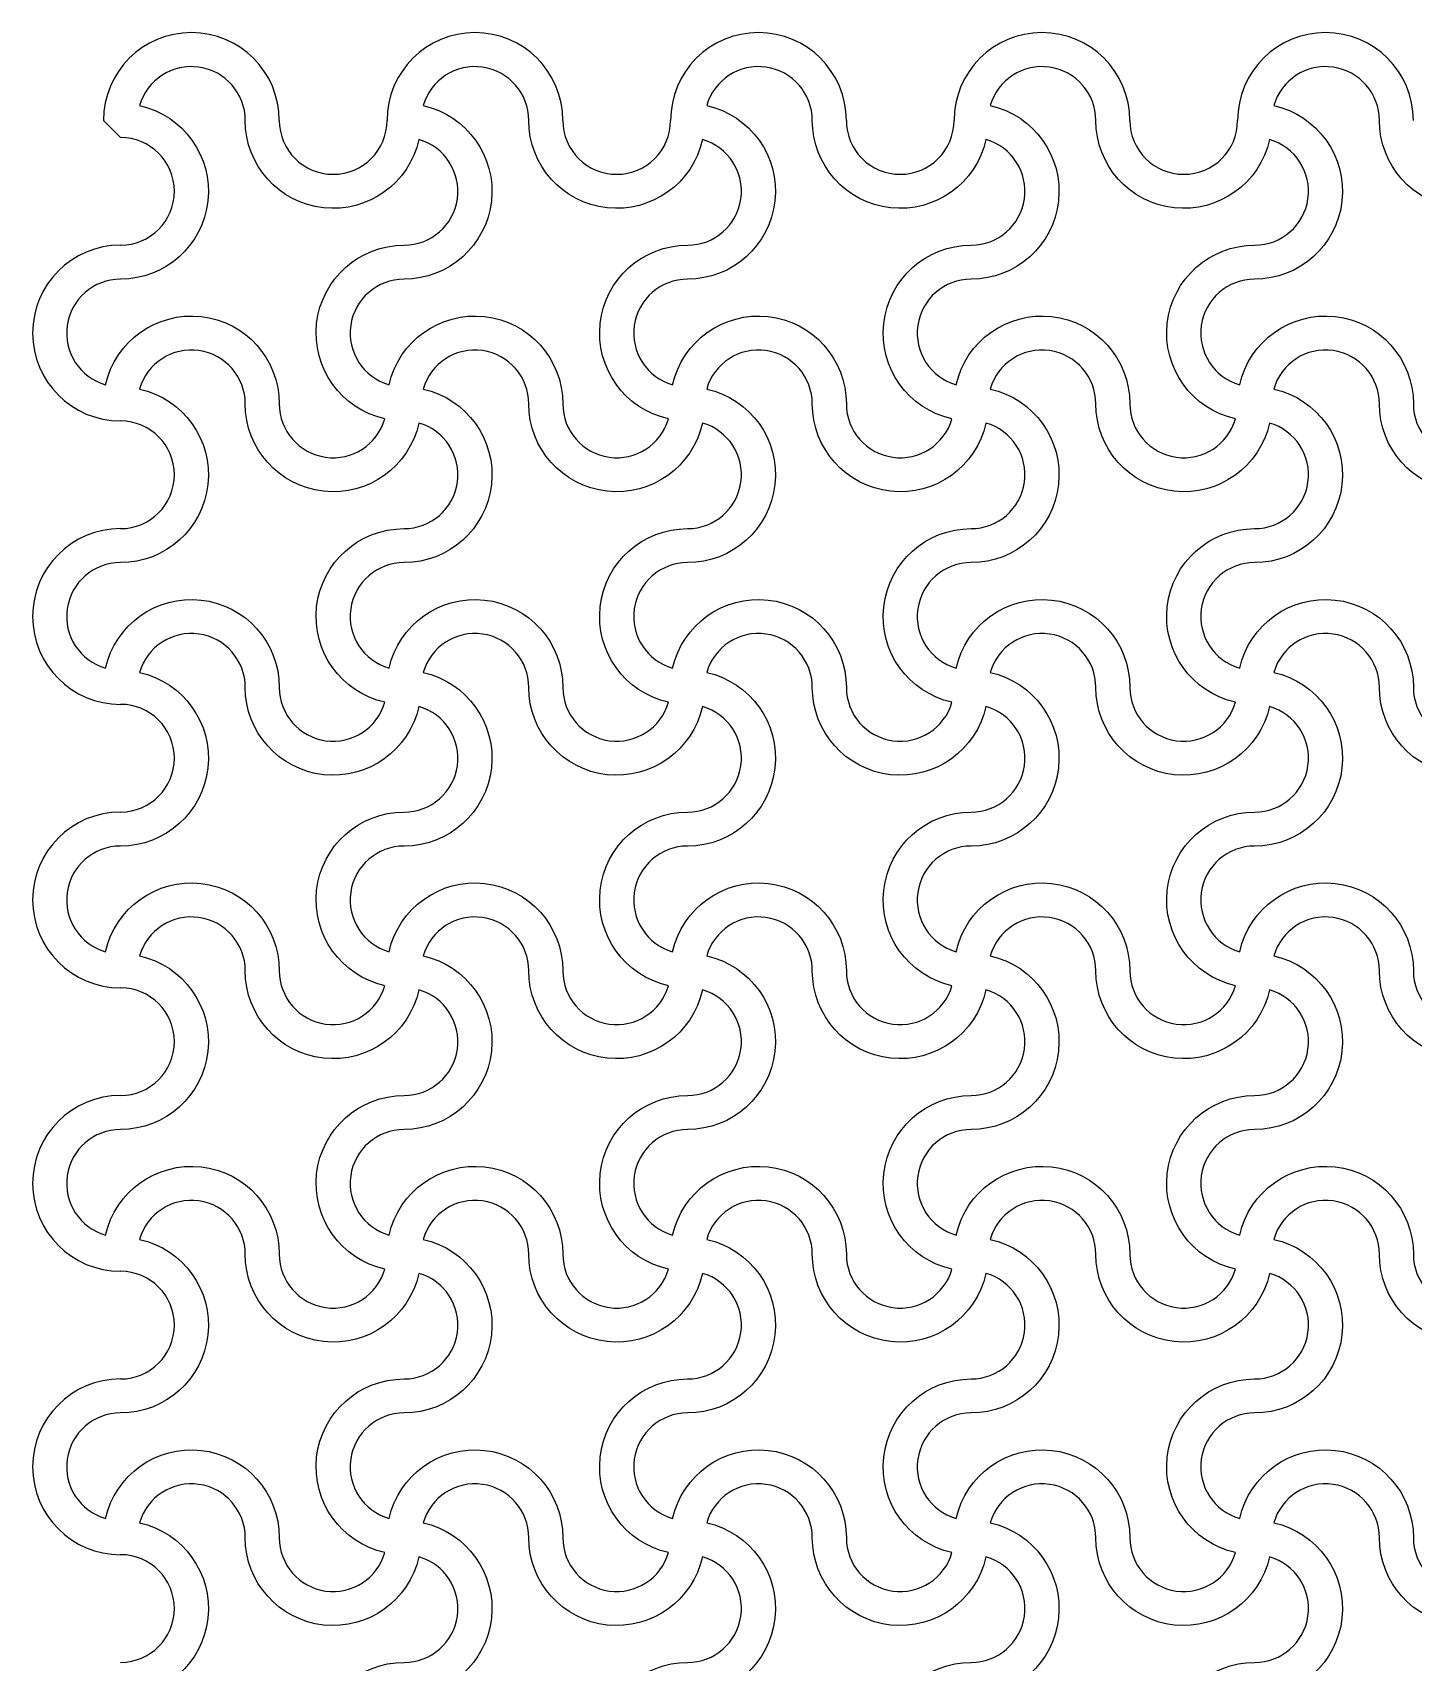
# Model space of a CAD drawing. Header units: millimetres. Extents: x 24 to 345, y 12 to 201.
# Drawn here: x 43.071 to 45.019, y 40.518 to 42.818 of the extents above; entities that cross this region are included whole.
import ezdxf

# ---------------------------------------------------------------- set-up
doc = ezdxf.new("R2010")
doc.units = ezdxf.units.MM
doc.header["$MEASUREMENT"] = 0
doc.layers.add('5th metal (rf+ground)', color=240, linetype='Continuous')

msp = doc.modelspace()

# ---------------------------------------------------------------- linework, layer by layer
at = {"layer": '5th metal (rf+ground)'}
msp.add_line((43.1713, 42.69421), (43.1953, 42.67021), dxfattribs=at)
msp.add_line((43.1713, 42.69421), (43.1953, 42.67021), dxfattribs=at)
msp.add_line((43.1713, 42.69421), (43.1953, 42.67021), dxfattribs=at)
msp.add_line((43.1713, 42.69421), (43.1953, 42.67021), dxfattribs=at)
for points in [[(43.61633, 42.66724, -0.8959788), (43.3713, 42.69421, 0.8687853), (43.22227, 42.71524, -0.8959788), (43.1953, 42.47021, 0.8687853), (43.17427, 42.32118, -0.8959788), (43.4193, 42.29421, 0.8687853), (43.56833, 42.27318, -0.8959788), (43.5953, 42.51821, 0.8687853)], [(43.61633, 42.66724, -0.8959788), (43.3713, 42.69421, 0.8687853), (43.22227, 42.71524, -0.8959788), (43.1953, 42.47021, 0.8687853), (43.17427, 42.32118, -0.8959788), (43.4193, 42.29421, 0.8687853), (43.56833, 42.27318, -0.8959788), (43.5953, 42.51821, 0.8687853)], [(43.61633, 42.66724, -0.8959788), (43.3713, 42.69421, 0.8687853), (43.22227, 42.71524, -0.8959788), (43.1953, 42.47021, 0.8687853), (43.17427, 42.32118, -0.8959788), (43.4193, 42.29421, 0.8687853), (43.56833, 42.27318, -0.8959788), (43.5953, 42.51821, 0.8687853)], [(43.61633, 42.66724, -0.8959788), (43.3713, 42.69421, 0.8687853), (43.22227, 42.71524, -0.8959788), (43.1953, 42.47021, 0.8687853), (43.17427, 42.32118, -0.8959788), (43.4193, 42.29421, 0.8687853), (43.56833, 42.27318, -0.8959788), (43.5953, 42.51821, 0.8687853)], [(44.01633, 42.66724, -0.8959788), (43.7713, 42.69421, 0.8687853), (43.62227, 42.71524, -0.8959788), (43.5953, 42.47021, 0.8687853), (43.57427, 42.32118, -0.8959788), (43.8193, 42.29421, 0.8687853), (43.96833, 42.27318, -0.8959788), (43.9953, 42.51821, 0.8687853)], [(44.01633, 42.66724, -0.8959788), (43.7713, 42.69421, 0.8687853), (43.62227, 42.71524, -0.8959788), (43.5953, 42.47021, 0.8687853), (43.57427, 42.32118, -0.8959788), (43.8193, 42.29421, 0.8687853), (43.96833, 42.27318, -0.8959788), (43.9953, 42.51821, 0.8687853)], [(44.01633, 42.66724, -0.8959788), (43.7713, 42.69421, 0.8687853), (43.62227, 42.71524, -0.8959788), (43.5953, 42.47021, 0.8687853), (43.57427, 42.32118, -0.8959788), (43.8193, 42.29421, 0.8687853), (43.96833, 42.27318, -0.8959788), (43.9953, 42.51821, 0.8687853)], [(44.01633, 42.66724, -0.8959788), (43.7713, 42.69421, 0.8687853), (43.62227, 42.71524, -0.8959788), (43.5953, 42.47021, 0.8687853), (43.57427, 42.32118, -0.8959788), (43.8193, 42.29421, 0.8687853), (43.96833, 42.27318, -0.8959788), (43.9953, 42.51821, 0.8687853)], [(44.41633, 42.66724, -0.8959788), (44.1713, 42.69421, 0.8687853), (44.02227, 42.71524, -0.8959788), (43.9953, 42.47021, 0.8687853), (43.97427, 42.32118, -0.8959788), (44.2193, 42.29421, 0.8687853), (44.36833, 42.27318, -0.8959788), (44.3953, 42.51821, 0.8687853)], [(44.41633, 42.66724, -0.8959788), (44.1713, 42.69421, 0.8687853), (44.02227, 42.71524, -0.8959788), (43.9953, 42.47021, 0.8687853), (43.97427, 42.32118, -0.8959788), (44.2193, 42.29421, 0.8687853), (44.36833, 42.27318, -0.8959788), (44.3953, 42.51821, 0.8687853)], [(44.41633, 42.66724, -0.8959788), (44.1713, 42.69421, 0.8687853), (44.02227, 42.71524, -0.8959788), (43.9953, 42.47021, 0.8687853), (43.97427, 42.32118, -0.8959788), (44.2193, 42.29421, 0.8687853), (44.36833, 42.27318, -0.8959788), (44.3953, 42.51821, 0.8687853)], [(44.41633, 42.66724, -0.8959788), (44.1713, 42.69421, 0.8687853), (44.02227, 42.71524, -0.8959788), (43.9953, 42.47021, 0.8687853), (43.97427, 42.32118, -0.8959788), (44.2193, 42.29421, 0.8687853), (44.36833, 42.27318, -0.8959788), (44.3953, 42.51821, 0.8687853)], [(44.81633, 42.66724, -0.8959788), (44.5713, 42.69421, 0.8687853), (44.42227, 42.71524, -0.8959788), (44.3953, 42.47021, 0.8687853), (44.37427, 42.32118, -0.8959788), (44.6193, 42.29421, 0.8687853), (44.76833, 42.27318, -0.8959788), (44.7953, 42.51821, 0.8687853)], [(44.81633, 42.66724, -0.8959788), (44.5713, 42.69421, 0.8687853), (44.42227, 42.71524, -0.8959788), (44.3953, 42.47021, 0.8687853), (44.37427, 42.32118, -0.8959788), (44.6193, 42.29421, 0.8687853), (44.76833, 42.27318, -0.8959788), (44.7953, 42.51821, 0.8687853)], [(44.81633, 42.66724, -0.8959788), (44.5713, 42.69421, 0.8687853), (44.42227, 42.71524, -0.8959788), (44.3953, 42.47021, 0.8687853), (44.37427, 42.32118, -0.8959788), (44.6193, 42.29421, 0.8687853), (44.76833, 42.27318, -0.8959788), (44.7953, 42.51821, 0.8687853)], [(44.81633, 42.66724, -0.8959788), (44.5713, 42.69421, 0.8687853), (44.42227, 42.71524, -0.8959788), (44.3953, 42.47021, 0.8687853), (44.37427, 42.32118, -0.8959788), (44.6193, 42.29421, 0.8687853), (44.76833, 42.27318, -0.8959788), (44.7953, 42.51821, 0.8687853)], [(45.21633, 42.66724, -0.8959788), (44.9713, 42.69421, 0.8687853), (44.82227, 42.71524, -0.8959788), (44.7953, 42.47021, 0.8687853), (44.77427, 42.32118, -0.8959788), (45.0193, 42.29421, 0.8687853), (45.16833, 42.27318, -0.8959788), (45.1953, 42.51821, 0.8687853)], [(45.21633, 42.66724, -0.8959788), (44.9713, 42.69421, 0.8687853), (44.82227, 42.71524, -0.8959788), (44.7953, 42.47021, 0.8687853), (44.77427, 42.32118, -0.8959788), (45.0193, 42.29421, 0.8687853), (45.16833, 42.27318, -0.8959788), (45.1953, 42.51821, 0.8687853)], [(45.21633, 42.66724, -0.8959788), (44.9713, 42.69421, 0.8687853), (44.82227, 42.71524, -0.8959788), (44.7953, 42.47021, 0.8687853), (44.77427, 42.32118, -0.8959788), (45.0193, 42.29421, 0.8687853), (45.16833, 42.27318, -0.8959788), (45.1953, 42.51821, 0.8687853)], [(45.21633, 42.66724, -0.8959788), (44.9713, 42.69421, 0.8687853), (44.82227, 42.71524, -0.8959788), (44.7953, 42.47021, 0.8687853), (44.77427, 42.32118, -0.8959788), (45.0193, 42.29421, 0.8687853), (45.16833, 42.27318, -0.8959788), (45.1953, 42.51821, 0.8687853)], [(43.61633, 42.26724, -0.8959788), (43.3713, 42.29421, 0.8687853), (43.22227, 42.31524, -0.8959788), (43.1953, 42.07021, 0.8687853), (43.17427, 41.92118, -0.8959788), (43.4193, 41.89421, 0.8687853), (43.56833, 41.87318, -0.8959788), (43.5953, 42.11821, 0.8687853)], [(43.61633, 42.26724, -0.8959788), (43.3713, 42.29421, 0.8687853), (43.22227, 42.31524, -0.8959788), (43.1953, 42.07021, 0.8687853), (43.17427, 41.92118, -0.8959788), (43.4193, 41.89421, 0.8687853), (43.56833, 41.87318, -0.8959788), (43.5953, 42.11821, 0.8687853)], [(43.61633, 42.26724, -0.8959788), (43.3713, 42.29421, 0.8687853), (43.22227, 42.31524, -0.8959788), (43.1953, 42.07021, 0.8687853), (43.17427, 41.92118, -0.8959788), (43.4193, 41.89421, 0.8687853), (43.56833, 41.87318, -0.8959788), (43.5953, 42.11821, 0.8687853)], [(43.61633, 42.26724, -0.8959788), (43.3713, 42.29421, 0.8687853), (43.22227, 42.31524, -0.8959788), (43.1953, 42.07021, 0.8687853), (43.17427, 41.92118, -0.8959788), (43.4193, 41.89421, 0.8687853), (43.56833, 41.87318, -0.8959788), (43.5953, 42.11821, 0.8687853)], [(44.01633, 42.26724, -0.8959788), (43.7713, 42.29421, 0.8687853), (43.62227, 42.31524, -0.8959788), (43.5953, 42.07021, 0.8687853), (43.57427, 41.92118, -0.8959788), (43.8193, 41.89421, 0.8687853), (43.96833, 41.87318, -0.8959788), (43.9953, 42.11821, 0.8687853)], [(44.01633, 42.26724, -0.8959788), (43.7713, 42.29421, 0.8687853), (43.62227, 42.31524, -0.8959788), (43.5953, 42.07021, 0.8687853), (43.57427, 41.92118, -0.8959788), (43.8193, 41.89421, 0.8687853), (43.96833, 41.87318, -0.8959788), (43.9953, 42.11821, 0.8687853)], [(44.01633, 42.26724, -0.8959788), (43.7713, 42.29421, 0.8687853), (43.62227, 42.31524, -0.8959788), (43.5953, 42.07021, 0.8687853), (43.57427, 41.92118, -0.8959788), (43.8193, 41.89421, 0.8687853), (43.96833, 41.87318, -0.8959788), (43.9953, 42.11821, 0.8687853)], [(44.01633, 42.26724, -0.8959788), (43.7713, 42.29421, 0.8687853), (43.62227, 42.31524, -0.8959788), (43.5953, 42.07021, 0.8687853), (43.57427, 41.92118, -0.8959788), (43.8193, 41.89421, 0.8687853), (43.96833, 41.87318, -0.8959788), (43.9953, 42.11821, 0.8687853)], [(44.41633, 42.26724, -0.8959788), (44.1713, 42.29421, 0.8687853), (44.02227, 42.31524, -0.8959788), (43.9953, 42.07021, 0.8687853), (43.97427, 41.92118, -0.8959788), (44.2193, 41.89421, 0.8687853), (44.36833, 41.87318, -0.8959788), (44.3953, 42.11821, 0.8687853)], [(44.41633, 42.26724, -0.8959788), (44.1713, 42.29421, 0.8687853), (44.02227, 42.31524, -0.8959788), (43.9953, 42.07021, 0.8687853), (43.97427, 41.92118, -0.8959788), (44.2193, 41.89421, 0.8687853), (44.36833, 41.87318, -0.8959788), (44.3953, 42.11821, 0.8687853)], [(44.41633, 42.26724, -0.8959788), (44.1713, 42.29421, 0.8687853), (44.02227, 42.31524, -0.8959788), (43.9953, 42.07021, 0.8687853), (43.97427, 41.92118, -0.8959788), (44.2193, 41.89421, 0.8687853), (44.36833, 41.87318, -0.8959788), (44.3953, 42.11821, 0.8687853)], [(44.41633, 42.26724, -0.8959788), (44.1713, 42.29421, 0.8687853), (44.02227, 42.31524, -0.8959788), (43.9953, 42.07021, 0.8687853), (43.97427, 41.92118, -0.8959788), (44.2193, 41.89421, 0.8687853), (44.36833, 41.87318, -0.8959788), (44.3953, 42.11821, 0.8687853)], [(44.81633, 42.26724, -0.8959788), (44.5713, 42.29421, 0.8687853), (44.42227, 42.31524, -0.8959788), (44.3953, 42.07021, 0.8687853), (44.37427, 41.92118, -0.8959788), (44.6193, 41.89421, 0.8687853), (44.76833, 41.87318, -0.8959788), (44.7953, 42.11821, 0.8687853)], [(44.81633, 42.26724, -0.8959788), (44.5713, 42.29421, 0.8687853), (44.42227, 42.31524, -0.8959788), (44.3953, 42.07021, 0.8687853), (44.37427, 41.92118, -0.8959788), (44.6193, 41.89421, 0.8687853), (44.76833, 41.87318, -0.8959788), (44.7953, 42.11821, 0.8687853)], [(44.81633, 42.26724, -0.8959788), (44.5713, 42.29421, 0.8687853), (44.42227, 42.31524, -0.8959788), (44.3953, 42.07021, 0.8687853), (44.37427, 41.92118, -0.8959788), (44.6193, 41.89421, 0.8687853), (44.76833, 41.87318, -0.8959788), (44.7953, 42.11821, 0.8687853)], [(44.81633, 42.26724, -0.8959788), (44.5713, 42.29421, 0.8687853), (44.42227, 42.31524, -0.8959788), (44.3953, 42.07021, 0.8687853), (44.37427, 41.92118, -0.8959788), (44.6193, 41.89421, 0.8687853), (44.76833, 41.87318, -0.8959788), (44.7953, 42.11821, 0.8687853)], [(45.21633, 42.26724, -0.8959788), (44.9713, 42.29421, 0.8687853), (44.82227, 42.31524, -0.8959788), (44.7953, 42.07021, 0.8687853), (44.77427, 41.92118, -0.8959788), (45.0193, 41.89421, 0.8687853), (45.16833, 41.87318, -0.8959788), (45.1953, 42.11821, 0.8687853)], [(45.21633, 42.26724, -0.8959788), (44.9713, 42.29421, 0.8687853), (44.82227, 42.31524, -0.8959788), (44.7953, 42.07021, 0.8687853), (44.77427, 41.92118, -0.8959788), (45.0193, 41.89421, 0.8687853), (45.16833, 41.87318, -0.8959788), (45.1953, 42.11821, 0.8687853)], [(45.21633, 42.26724, -0.8959788), (44.9713, 42.29421, 0.8687853), (44.82227, 42.31524, -0.8959788), (44.7953, 42.07021, 0.8687853), (44.77427, 41.92118, -0.8959788), (45.0193, 41.89421, 0.8687853), (45.16833, 41.87318, -0.8959788), (45.1953, 42.11821, 0.8687853)], [(45.21633, 42.26724, -0.8959788), (44.9713, 42.29421, 0.8687853), (44.82227, 42.31524, -0.8959788), (44.7953, 42.07021, 0.8687853), (44.77427, 41.92118, -0.8959788), (45.0193, 41.89421, 0.8687853), (45.16833, 41.87318, -0.8959788), (45.1953, 42.11821, 0.8687853)], [(43.61633, 41.86724, -0.8959788), (43.3713, 41.89421, 0.8687853), (43.22227, 41.91524, -0.8959788), (43.1953, 41.67021, 0.8687853), (43.17427, 41.52118, -0.8959788), (43.4193, 41.49421, 0.8687853), (43.56833, 41.47318, -0.8959788), (43.5953, 41.71821, 0.8687853)], [(43.61633, 41.86724, -0.8959788), (43.3713, 41.89421, 0.8687853), (43.22227, 41.91524, -0.8959788), (43.1953, 41.67021, 0.8687853), (43.17427, 41.52118, -0.8959788), (43.4193, 41.49421, 0.8687853), (43.56833, 41.47318, -0.8959788), (43.5953, 41.71821, 0.8687853)], [(43.61633, 41.86724, -0.8959788), (43.3713, 41.89421, 0.8687853), (43.22227, 41.91524, -0.8959788), (43.1953, 41.67021, 0.8687853), (43.17427, 41.52118, -0.8959788), (43.4193, 41.49421, 0.8687853), (43.56833, 41.47318, -0.8959788), (43.5953, 41.71821, 0.8687853)], [(43.61633, 41.86724, -0.8959788), (43.3713, 41.89421, 0.8687853), (43.22227, 41.91524, -0.8959788), (43.1953, 41.67021, 0.8687853), (43.17427, 41.52118, -0.8959788), (43.4193, 41.49421, 0.8687853), (43.56833, 41.47318, -0.8959788), (43.5953, 41.71821, 0.8687853)], [(44.01633, 41.86724, -0.8959788), (43.7713, 41.89421, 0.8687853), (43.62227, 41.91524, -0.8959788), (43.5953, 41.67021, 0.8687853), (43.57427, 41.52118, -0.8959788), (43.8193, 41.49421, 0.8687853), (43.96833, 41.47318, -0.8959788), (43.9953, 41.71821, 0.8687853)], [(44.01633, 41.86724, -0.8959788), (43.7713, 41.89421, 0.8687853), (43.62227, 41.91524, -0.8959788), (43.5953, 41.67021, 0.8687853), (43.57427, 41.52118, -0.8959788), (43.8193, 41.49421, 0.8687853), (43.96833, 41.47318, -0.8959788), (43.9953, 41.71821, 0.8687853)], [(44.01633, 41.86724, -0.8959788), (43.7713, 41.89421, 0.8687853), (43.62227, 41.91524, -0.8959788), (43.5953, 41.67021, 0.8687853), (43.57427, 41.52118, -0.8959788), (43.8193, 41.49421, 0.8687853), (43.96833, 41.47318, -0.8959788), (43.9953, 41.71821, 0.8687853)], [(44.01633, 41.86724, -0.8959788), (43.7713, 41.89421, 0.8687853), (43.62227, 41.91524, -0.8959788), (43.5953, 41.67021, 0.8687853), (43.57427, 41.52118, -0.8959788), (43.8193, 41.49421, 0.8687853), (43.96833, 41.47318, -0.8959788), (43.9953, 41.71821, 0.8687853)], [(44.41633, 41.86724, -0.8959788), (44.1713, 41.89421, 0.8687853), (44.02227, 41.91524, -0.8959788), (43.9953, 41.67021, 0.8687853), (43.97427, 41.52118, -0.8959788), (44.2193, 41.49421, 0.8687853), (44.36833, 41.47318, -0.8959788), (44.3953, 41.71821, 0.8687853)], [(44.41633, 41.86724, -0.8959788), (44.1713, 41.89421, 0.8687853), (44.02227, 41.91524, -0.8959788), (43.9953, 41.67021, 0.8687853), (43.97427, 41.52118, -0.8959788), (44.2193, 41.49421, 0.8687853), (44.36833, 41.47318, -0.8959788), (44.3953, 41.71821, 0.8687853)], [(44.41633, 41.86724, -0.8959788), (44.1713, 41.89421, 0.8687853), (44.02227, 41.91524, -0.8959788), (43.9953, 41.67021, 0.8687853), (43.97427, 41.52118, -0.8959788), (44.2193, 41.49421, 0.8687853), (44.36833, 41.47318, -0.8959788), (44.3953, 41.71821, 0.8687853)], [(44.41633, 41.86724, -0.8959788), (44.1713, 41.89421, 0.8687853), (44.02227, 41.91524, -0.8959788), (43.9953, 41.67021, 0.8687853), (43.97427, 41.52118, -0.8959788), (44.2193, 41.49421, 0.8687853), (44.36833, 41.47318, -0.8959788), (44.3953, 41.71821, 0.8687853)], [(44.81633, 41.86724, -0.8959788), (44.5713, 41.89421, 0.8687853), (44.42227, 41.91524, -0.8959788), (44.3953, 41.67021, 0.8687853), (44.37427, 41.52118, -0.8959788), (44.6193, 41.49421, 0.8687853), (44.76833, 41.47318, -0.8959788), (44.7953, 41.71821, 0.8687853)], [(44.81633, 41.86724, -0.8959788), (44.5713, 41.89421, 0.8687853), (44.42227, 41.91524, -0.8959788), (44.3953, 41.67021, 0.8687853), (44.37427, 41.52118, -0.8959788), (44.6193, 41.49421, 0.8687853), (44.76833, 41.47318, -0.8959788), (44.7953, 41.71821, 0.8687853)], [(44.81633, 41.86724, -0.8959788), (44.5713, 41.89421, 0.8687853), (44.42227, 41.91524, -0.8959788), (44.3953, 41.67021, 0.8687853), (44.37427, 41.52118, -0.8959788), (44.6193, 41.49421, 0.8687853), (44.76833, 41.47318, -0.8959788), (44.7953, 41.71821, 0.8687853)], [(44.81633, 41.86724, -0.8959788), (44.5713, 41.89421, 0.8687853), (44.42227, 41.91524, -0.8959788), (44.3953, 41.67021, 0.8687853), (44.37427, 41.52118, -0.8959788), (44.6193, 41.49421, 0.8687853), (44.76833, 41.47318, -0.8959788), (44.7953, 41.71821, 0.8687853)], [(45.21633, 41.86724, -0.8959788), (44.9713, 41.89421, 0.8687853), (44.82227, 41.91524, -0.8959788), (44.7953, 41.67021, 0.8687853), (44.77427, 41.52118, -0.8959788), (45.0193, 41.49421, 0.8687853), (45.16833, 41.47318, -0.8959788), (45.1953, 41.71821, 0.8687853)], [(45.21633, 41.86724, -0.8959788), (44.9713, 41.89421, 0.8687853), (44.82227, 41.91524, -0.8959788), (44.7953, 41.67021, 0.8687853), (44.77427, 41.52118, -0.8959788), (45.0193, 41.49421, 0.8687853), (45.16833, 41.47318, -0.8959788), (45.1953, 41.71821, 0.8687853)], [(45.21633, 41.86724, -0.8959788), (44.9713, 41.89421, 0.8687853), (44.82227, 41.91524, -0.8959788), (44.7953, 41.67021, 0.8687853), (44.77427, 41.52118, -0.8959788), (45.0193, 41.49421, 0.8687853), (45.16833, 41.47318, -0.8959788), (45.1953, 41.71821, 0.8687853)], [(45.21633, 41.86724, -0.8959788), (44.9713, 41.89421, 0.8687853), (44.82227, 41.91524, -0.8959788), (44.7953, 41.67021, 0.8687853), (44.77427, 41.52118, -0.8959788), (45.0193, 41.49421, 0.8687853), (45.16833, 41.47318, -0.8959788), (45.1953, 41.71821, 0.8687853)], [(43.61633, 41.46724, -0.8959788), (43.3713, 41.49421, 0.8687853), (43.22227, 41.51524, -0.8959788), (43.1953, 41.27021, 0.8687853), (43.17427, 41.12118, -0.8959788), (43.4193, 41.09421, 0.8687853), (43.56833, 41.07318, -0.8959788), (43.5953, 41.31821, 0.8687853)], [(43.61633, 41.46724, -0.8959788), (43.3713, 41.49421, 0.8687853), (43.22227, 41.51524, -0.8959788), (43.1953, 41.27021, 0.8687853), (43.17427, 41.12118, -0.8959788), (43.4193, 41.09421, 0.8687853), (43.56833, 41.07318, -0.8959788), (43.5953, 41.31821, 0.8687853)], [(43.61633, 41.46724, -0.8959788), (43.3713, 41.49421, 0.8687853), (43.22227, 41.51524, -0.8959788), (43.1953, 41.27021, 0.8687853), (43.17427, 41.12118, -0.8959788), (43.4193, 41.09421, 0.8687853), (43.56833, 41.07318, -0.8959788), (43.5953, 41.31821, 0.8687853)], [(43.61633, 41.46724, -0.8959788), (43.3713, 41.49421, 0.8687853), (43.22227, 41.51524, -0.8959788), (43.1953, 41.27021, 0.8687853), (43.17427, 41.12118, -0.8959788), (43.4193, 41.09421, 0.8687853), (43.56833, 41.07318, -0.8959788), (43.5953, 41.31821, 0.8687853)], [(44.01633, 41.46724, -0.8959788), (43.7713, 41.49421, 0.8687853), (43.62227, 41.51524, -0.8959788), (43.5953, 41.27021, 0.8687853), (43.57427, 41.12118, -0.8959788), (43.8193, 41.09421, 0.8687853), (43.96833, 41.07318, -0.8959788), (43.9953, 41.31821, 0.8687853)], [(44.01633, 41.46724, -0.8959788), (43.7713, 41.49421, 0.8687853), (43.62227, 41.51524, -0.8959788), (43.5953, 41.27021, 0.8687853), (43.57427, 41.12118, -0.8959788), (43.8193, 41.09421, 0.8687853), (43.96833, 41.07318, -0.8959788), (43.9953, 41.31821, 0.8687853)], [(44.01633, 41.46724, -0.8959788), (43.7713, 41.49421, 0.8687853), (43.62227, 41.51524, -0.8959788), (43.5953, 41.27021, 0.8687853), (43.57427, 41.12118, -0.8959788), (43.8193, 41.09421, 0.8687853), (43.96833, 41.07318, -0.8959788), (43.9953, 41.31821, 0.8687853)], [(44.01633, 41.46724, -0.8959788), (43.7713, 41.49421, 0.8687853), (43.62227, 41.51524, -0.8959788), (43.5953, 41.27021, 0.8687853), (43.57427, 41.12118, -0.8959788), (43.8193, 41.09421, 0.8687853), (43.96833, 41.07318, -0.8959788), (43.9953, 41.31821, 0.8687853)], [(44.41633, 41.46724, -0.8959788), (44.1713, 41.49421, 0.8687853), (44.02227, 41.51524, -0.8959788), (43.9953, 41.27021, 0.8687853), (43.97427, 41.12118, -0.8959788), (44.2193, 41.09421, 0.8687853), (44.36833, 41.07318, -0.8959788), (44.3953, 41.31821, 0.8687853)], [(44.41633, 41.46724, -0.8959788), (44.1713, 41.49421, 0.8687853), (44.02227, 41.51524, -0.8959788), (43.9953, 41.27021, 0.8687853), (43.97427, 41.12118, -0.8959788), (44.2193, 41.09421, 0.8687853), (44.36833, 41.07318, -0.8959788), (44.3953, 41.31821, 0.8687853)], [(44.41633, 41.46724, -0.8959788), (44.1713, 41.49421, 0.8687853), (44.02227, 41.51524, -0.8959788), (43.9953, 41.27021, 0.8687853), (43.97427, 41.12118, -0.8959788), (44.2193, 41.09421, 0.8687853), (44.36833, 41.07318, -0.8959788), (44.3953, 41.31821, 0.8687853)], [(44.41633, 41.46724, -0.8959788), (44.1713, 41.49421, 0.8687853), (44.02227, 41.51524, -0.8959788), (43.9953, 41.27021, 0.8687853), (43.97427, 41.12118, -0.8959788), (44.2193, 41.09421, 0.8687853), (44.36833, 41.07318, -0.8959788), (44.3953, 41.31821, 0.8687853)], [(44.81633, 41.46724, -0.8959788), (44.5713, 41.49421, 0.8687853), (44.42227, 41.51524, -0.8959788), (44.3953, 41.27021, 0.8687853), (44.37427, 41.12118, -0.8959788), (44.6193, 41.09421, 0.8687853), (44.76833, 41.07318, -0.8959788), (44.7953, 41.31821, 0.8687853)], [(44.81633, 41.46724, -0.8959788), (44.5713, 41.49421, 0.8687853), (44.42227, 41.51524, -0.8959788), (44.3953, 41.27021, 0.8687853), (44.37427, 41.12118, -0.8959788), (44.6193, 41.09421, 0.8687853), (44.76833, 41.07318, -0.8959788), (44.7953, 41.31821, 0.8687853)], [(44.81633, 41.46724, -0.8959788), (44.5713, 41.49421, 0.8687853), (44.42227, 41.51524, -0.8959788), (44.3953, 41.27021, 0.8687853), (44.37427, 41.12118, -0.8959788), (44.6193, 41.09421, 0.8687853), (44.76833, 41.07318, -0.8959788), (44.7953, 41.31821, 0.8687853)], [(44.81633, 41.46724, -0.8959788), (44.5713, 41.49421, 0.8687853), (44.42227, 41.51524, -0.8959788), (44.3953, 41.27021, 0.8687853), (44.37427, 41.12118, -0.8959788), (44.6193, 41.09421, 0.8687853), (44.76833, 41.07318, -0.8959788), (44.7953, 41.31821, 0.8687853)], [(45.21633, 41.46724, -0.8959788), (44.9713, 41.49421, 0.8687853), (44.82227, 41.51524, -0.8959788), (44.7953, 41.27021, 0.8687853), (44.77427, 41.12118, -0.8959788), (45.0193, 41.09421, 0.8687853), (45.16833, 41.07318, -0.8959788), (45.1953, 41.31821, 0.8687853)], [(45.21633, 41.46724, -0.8959788), (44.9713, 41.49421, 0.8687853), (44.82227, 41.51524, -0.8959788), (44.7953, 41.27021, 0.8687853), (44.77427, 41.12118, -0.8959788), (45.0193, 41.09421, 0.8687853), (45.16833, 41.07318, -0.8959788), (45.1953, 41.31821, 0.8687853)], [(45.21633, 41.46724, -0.8959788), (44.9713, 41.49421, 0.8687853), (44.82227, 41.51524, -0.8959788), (44.7953, 41.27021, 0.8687853), (44.77427, 41.12118, -0.8959788), (45.0193, 41.09421, 0.8687853), (45.16833, 41.07318, -0.8959788), (45.1953, 41.31821, 0.8687853)], [(45.21633, 41.46724, -0.8959788), (44.9713, 41.49421, 0.8687853), (44.82227, 41.51524, -0.8959788), (44.7953, 41.27021, 0.8687853), (44.77427, 41.12118, -0.8959788), (45.0193, 41.09421, 0.8687853), (45.16833, 41.07318, -0.8959788), (45.1953, 41.31821, 0.8687853)], [(43.61633, 41.06724, -0.8959788), (43.3713, 41.09421, 0.8687853), (43.22227, 41.11524, -0.8959788), (43.1953, 40.87021, 0.8687853), (43.17427, 40.72118, -0.8959788), (43.4193, 40.69421, 0.8687853), (43.56833, 40.67318, -0.8959788), (43.5953, 40.91821, 0.8687853)], [(43.61633, 41.06724, -0.8959788), (43.3713, 41.09421, 0.8687853), (43.22227, 41.11524, -0.8959788), (43.1953, 40.87021, 0.8687853), (43.17427, 40.72118, -0.8959788), (43.4193, 40.69421, 0.8687853), (43.56833, 40.67318, -0.8959788), (43.5953, 40.91821, 0.8687853)], [(43.61633, 41.06724, -0.8959788), (43.3713, 41.09421, 0.8687853), (43.22227, 41.11524, -0.8959788), (43.1953, 40.87021, 0.8687853), (43.17427, 40.72118, -0.8959788), (43.4193, 40.69421, 0.8687853), (43.56833, 40.67318, -0.8959788), (43.5953, 40.91821, 0.8687853)], [(43.61633, 41.06724, -0.8959788), (43.3713, 41.09421, 0.8687853), (43.22227, 41.11524, -0.8959788), (43.1953, 40.87021, 0.8687853), (43.17427, 40.72118, -0.8959788), (43.4193, 40.69421, 0.8687853), (43.56833, 40.67318, -0.8959788), (43.5953, 40.91821, 0.8687853)], [(44.01633, 41.06724, -0.8959788), (43.7713, 41.09421, 0.8687853), (43.62227, 41.11524, -0.8959788), (43.5953, 40.87021, 0.8687853), (43.57427, 40.72118, -0.8959788), (43.8193, 40.69421, 0.8687853), (43.96833, 40.67318, -0.8959788), (43.9953, 40.91821, 0.8687853)], [(44.01633, 41.06724, -0.8959788), (43.7713, 41.09421, 0.8687853), (43.62227, 41.11524, -0.8959788), (43.5953, 40.87021, 0.8687853), (43.57427, 40.72118, -0.8959788), (43.8193, 40.69421, 0.8687853), (43.96833, 40.67318, -0.8959788), (43.9953, 40.91821, 0.8687853)], [(44.01633, 41.06724, -0.8959788), (43.7713, 41.09421, 0.8687853), (43.62227, 41.11524, -0.8959788), (43.5953, 40.87021, 0.8687853), (43.57427, 40.72118, -0.8959788), (43.8193, 40.69421, 0.8687853), (43.96833, 40.67318, -0.8959788), (43.9953, 40.91821, 0.8687853)], [(44.01633, 41.06724, -0.8959788), (43.7713, 41.09421, 0.8687853), (43.62227, 41.11524, -0.8959788), (43.5953, 40.87021, 0.8687853), (43.57427, 40.72118, -0.8959788), (43.8193, 40.69421, 0.8687853), (43.96833, 40.67318, -0.8959788), (43.9953, 40.91821, 0.8687853)], [(44.41633, 41.06724, -0.8959788), (44.1713, 41.09421, 0.8687853), (44.02227, 41.11524, -0.8959788), (43.9953, 40.87021, 0.8687853), (43.97427, 40.72118, -0.8959788), (44.2193, 40.69421, 0.8687853), (44.36833, 40.67318, -0.8959788), (44.3953, 40.91821, 0.8687853)], [(44.41633, 41.06724, -0.8959788), (44.1713, 41.09421, 0.8687853), (44.02227, 41.11524, -0.8959788), (43.9953, 40.87021, 0.8687853), (43.97427, 40.72118, -0.8959788), (44.2193, 40.69421, 0.8687853), (44.36833, 40.67318, -0.8959788), (44.3953, 40.91821, 0.8687853)], [(44.41633, 41.06724, -0.8959788), (44.1713, 41.09421, 0.8687853), (44.02227, 41.11524, -0.8959788), (43.9953, 40.87021, 0.8687853), (43.97427, 40.72118, -0.8959788), (44.2193, 40.69421, 0.8687853), (44.36833, 40.67318, -0.8959788), (44.3953, 40.91821, 0.8687853)], [(44.41633, 41.06724, -0.8959788), (44.1713, 41.09421, 0.8687853), (44.02227, 41.11524, -0.8959788), (43.9953, 40.87021, 0.8687853), (43.97427, 40.72118, -0.8959788), (44.2193, 40.69421, 0.8687853), (44.36833, 40.67318, -0.8959788), (44.3953, 40.91821, 0.8687853)], [(44.81633, 41.06724, -0.8959788), (44.5713, 41.09421, 0.8687853), (44.42227, 41.11524, -0.8959788), (44.3953, 40.87021, 0.8687853), (44.37427, 40.72118, -0.8959788), (44.6193, 40.69421, 0.8687853), (44.76833, 40.67318, -0.8959788), (44.7953, 40.91821, 0.8687853)], [(44.81633, 41.06724, -0.8959788), (44.5713, 41.09421, 0.8687853), (44.42227, 41.11524, -0.8959788), (44.3953, 40.87021, 0.8687853), (44.37427, 40.72118, -0.8959788), (44.6193, 40.69421, 0.8687853), (44.76833, 40.67318, -0.8959788), (44.7953, 40.91821, 0.8687853)], [(44.81633, 41.06724, -0.8959788), (44.5713, 41.09421, 0.8687853), (44.42227, 41.11524, -0.8959788), (44.3953, 40.87021, 0.8687853), (44.37427, 40.72118, -0.8959788), (44.6193, 40.69421, 0.8687853), (44.76833, 40.67318, -0.8959788), (44.7953, 40.91821, 0.8687853)], [(44.81633, 41.06724, -0.8959788), (44.5713, 41.09421, 0.8687853), (44.42227, 41.11524, -0.8959788), (44.3953, 40.87021, 0.8687853), (44.37427, 40.72118, -0.8959788), (44.6193, 40.69421, 0.8687853), (44.76833, 40.67318, -0.8959788), (44.7953, 40.91821, 0.8687853)], [(45.21633, 41.06724, -0.8959788), (44.9713, 41.09421, 0.8687853), (44.82227, 41.11524, -0.8959788), (44.7953, 40.87021, 0.8687853), (44.77427, 40.72118, -0.8959788), (45.0193, 40.69421, 0.8687853), (45.16833, 40.67318, -0.8959788), (45.1953, 40.91821, 0.8687853)], [(45.21633, 41.06724, -0.8959788), (44.9713, 41.09421, 0.8687853), (44.82227, 41.11524, -0.8959788), (44.7953, 40.87021, 0.8687853), (44.77427, 40.72118, -0.8959788), (45.0193, 40.69421, 0.8687853), (45.16833, 40.67318, -0.8959788), (45.1953, 40.91821, 0.8687853)], [(45.21633, 41.06724, -0.8959788), (44.9713, 41.09421, 0.8687853), (44.82227, 41.11524, -0.8959788), (44.7953, 40.87021, 0.8687853), (44.77427, 40.72118, -0.8959788), (45.0193, 40.69421, 0.8687853), (45.16833, 40.67318, -0.8959788), (45.1953, 40.91821, 0.8687853)], [(45.21633, 41.06724, -0.8959788), (44.9713, 41.09421, 0.8687853), (44.82227, 41.11524, -0.8959788), (44.7953, 40.87021, 0.8687853), (44.77427, 40.72118, -0.8959788), (45.0193, 40.69421, 0.8687853), (45.16833, 40.67318, -0.8959788), (45.1953, 40.91821, 0.8687853)], [(43.61633, 40.66724, -0.8959788), (43.3713, 40.69421, 0.8687853), (43.22227, 40.71524, -0.8959788), (43.1953, 40.47021, 0.8687853), (43.17427, 40.32118, -0.8959788), (43.4193, 40.29421, 0.8687853), (43.56833, 40.27318, -0.8959788), (43.5953, 40.51821, 0.8687853)], [(43.61633, 40.66724, -0.8959788), (43.3713, 40.69421, 0.8687853), (43.22227, 40.71524, -0.8959788), (43.1953, 40.47021, 0.8687853), (43.17427, 40.32118, -0.8959788), (43.4193, 40.29421, 0.8687853), (43.56833, 40.27318, -0.8959788), (43.5953, 40.51821, 0.8687853)], [(43.61633, 40.66724, -0.8959788), (43.3713, 40.69421, 0.8687853), (43.22227, 40.71524, -0.8959788), (43.1953, 40.47021, 0.8687853), (43.17427, 40.32118, -0.8959788), (43.4193, 40.29421, 0.8687853), (43.56833, 40.27318, -0.8959788), (43.5953, 40.51821, 0.8687853)], [(43.61633, 40.66724, -0.8959788), (43.3713, 40.69421, 0.8687853), (43.22227, 40.71524, -0.8959788), (43.1953, 40.47021, 0.8687853), (43.17427, 40.32118, -0.8959788), (43.4193, 40.29421, 0.8687853), (43.56833, 40.27318, -0.8959788), (43.5953, 40.51821, 0.8687853)], [(44.01633, 40.66724, -0.8959788), (43.7713, 40.69421, 0.8687853), (43.62227, 40.71524, -0.8959788), (43.5953, 40.47021, 0.8687853), (43.57427, 40.32118, -0.8959788), (43.8193, 40.29421, 0.8687853), (43.96833, 40.27318, -0.8959788), (43.9953, 40.51821, 0.8687853)], [(44.01633, 40.66724, -0.8959788), (43.7713, 40.69421, 0.8687853), (43.62227, 40.71524, -0.8959788), (43.5953, 40.47021, 0.8687853), (43.57427, 40.32118, -0.8959788), (43.8193, 40.29421, 0.8687853), (43.96833, 40.27318, -0.8959788), (43.9953, 40.51821, 0.8687853)], [(44.01633, 40.66724, -0.8959788), (43.7713, 40.69421, 0.8687853), (43.62227, 40.71524, -0.8959788), (43.5953, 40.47021, 0.8687853), (43.57427, 40.32118, -0.8959788), (43.8193, 40.29421, 0.8687853), (43.96833, 40.27318, -0.8959788), (43.9953, 40.51821, 0.8687853)], [(44.01633, 40.66724, -0.8959788), (43.7713, 40.69421, 0.8687853), (43.62227, 40.71524, -0.8959788), (43.5953, 40.47021, 0.8687853), (43.57427, 40.32118, -0.8959788), (43.8193, 40.29421, 0.8687853), (43.96833, 40.27318, -0.8959788), (43.9953, 40.51821, 0.8687853)], [(44.41633, 40.66724, -0.8959788), (44.1713, 40.69421, 0.8687853), (44.02227, 40.71524, -0.8959788), (43.9953, 40.47021, 0.8687853), (43.97427, 40.32118, -0.8959788), (44.2193, 40.29421, 0.8687853), (44.36833, 40.27318, -0.8959788), (44.3953, 40.51821, 0.8687853)], [(44.41633, 40.66724, -0.8959788), (44.1713, 40.69421, 0.8687853), (44.02227, 40.71524, -0.8959788), (43.9953, 40.47021, 0.8687853), (43.97427, 40.32118, -0.8959788), (44.2193, 40.29421, 0.8687853), (44.36833, 40.27318, -0.8959788), (44.3953, 40.51821, 0.8687853)], [(44.41633, 40.66724, -0.8959788), (44.1713, 40.69421, 0.8687853), (44.02227, 40.71524, -0.8959788), (43.9953, 40.47021, 0.8687853), (43.97427, 40.32118, -0.8959788), (44.2193, 40.29421, 0.8687853), (44.36833, 40.27318, -0.8959788), (44.3953, 40.51821, 0.8687853)], [(44.41633, 40.66724, -0.8959788), (44.1713, 40.69421, 0.8687853), (44.02227, 40.71524, -0.8959788), (43.9953, 40.47021, 0.8687853), (43.97427, 40.32118, -0.8959788), (44.2193, 40.29421, 0.8687853), (44.36833, 40.27318, -0.8959788), (44.3953, 40.51821, 0.8687853)], [(44.81633, 40.66724, -0.8959788), (44.5713, 40.69421, 0.8687853), (44.42227, 40.71524, -0.8959788), (44.3953, 40.47021, 0.8687853), (44.37427, 40.32118, -0.8959788), (44.6193, 40.29421, 0.8687853), (44.76833, 40.27318, -0.8959788), (44.7953, 40.51821, 0.8687853)], [(44.81633, 40.66724, -0.8959788), (44.5713, 40.69421, 0.8687853), (44.42227, 40.71524, -0.8959788), (44.3953, 40.47021, 0.8687853), (44.37427, 40.32118, -0.8959788), (44.6193, 40.29421, 0.8687853), (44.76833, 40.27318, -0.8959788), (44.7953, 40.51821, 0.8687853)], [(44.81633, 40.66724, -0.8959788), (44.5713, 40.69421, 0.8687853), (44.42227, 40.71524, -0.8959788), (44.3953, 40.47021, 0.8687853), (44.37427, 40.32118, -0.8959788), (44.6193, 40.29421, 0.8687853), (44.76833, 40.27318, -0.8959788), (44.7953, 40.51821, 0.8687853)], [(44.81633, 40.66724, -0.8959788), (44.5713, 40.69421, 0.8687853), (44.42227, 40.71524, -0.8959788), (44.3953, 40.47021, 0.8687853), (44.37427, 40.32118, -0.8959788), (44.6193, 40.29421, 0.8687853), (44.76833, 40.27318, -0.8959788), (44.7953, 40.51821, 0.8687853)], [(45.21633, 40.66724, -0.8959788), (44.9713, 40.69421, 0.8687853), (44.82227, 40.71524, -0.8959788), (44.7953, 40.47021, 0.8687853), (44.77427, 40.32118, -0.8959788), (45.0193, 40.29421, 0.8687853), (45.16833, 40.27318, -0.8959788), (45.1953, 40.51821, 0.8687853)], [(45.21633, 40.66724, -0.8959788), (44.9713, 40.69421, 0.8687853), (44.82227, 40.71524, -0.8959788), (44.7953, 40.47021, 0.8687853), (44.77427, 40.32118, -0.8959788), (45.0193, 40.29421, 0.8687853), (45.16833, 40.27318, -0.8959788), (45.1953, 40.51821, 0.8687853)], [(45.21633, 40.66724, -0.8959788), (44.9713, 40.69421, 0.8687853), (44.82227, 40.71524, -0.8959788), (44.7953, 40.47021, 0.8687853), (44.77427, 40.32118, -0.8959788), (45.0193, 40.29421, 0.8687853), (45.16833, 40.27318, -0.8959788), (45.1953, 40.51821, 0.8687853)], [(45.21633, 40.66724, -0.8959788), (44.9713, 40.69421, 0.8687853), (44.82227, 40.71524, -0.8959788), (44.7953, 40.47021, 0.8687853), (44.77427, 40.32118, -0.8959788), (45.0193, 40.29421, 0.8687853), (45.16833, 40.27318, -0.8959788), (45.1953, 40.51821, 0.8687853)]]:
    msp.add_lwpolyline(points, format="xyb", close=True, dxfattribs=at)
for centre, radius, start, end in [((43.2953, 42.69421), 0.124, 0, 180), ((43.2953, 42.69421), 0.124, 0, 180), ((43.2953, 42.69421), 0.124, 0, 180), ((43.2953, 42.69421), 0.124, 0, 180), ((43.6953, 42.69421), 0.124, 0, 180), ((43.6953, 42.69421), 0.124, 0, 180), ((43.6953, 42.69421), 0.124, 0, 180), ((43.6953, 42.69421), 0.124, 0, 180), ((44.0953, 42.69421), 0.124, 0, 180), ((44.0953, 42.69421), 0.124, 0, 180), ((44.0953, 42.69421), 0.124, 0, 180), ((44.0953, 42.69421), 0.124, 0, 180), ((44.4953, 42.69421), 0.124, 0, 180), ((44.4953, 42.69421), 0.124, 0, 180), ((44.4953, 42.69421), 0.124, 0, 180), ((44.4953, 42.69421), 0.124, 0, 180), ((44.8953, 42.69421), 0.124, 0, 180), ((44.8953, 42.69421), 0.124, 0, 180), ((44.8953, 42.69421), 0.124, 0, 180), ((44.8953, 42.69421), 0.124, 0, 180), ((43.4953, 42.69421), 0.076, 180, 0), ((43.4953, 42.69421), 0.076, 180, 0), ((43.4953, 42.69421), 0.076, 180, 0), ((43.4953, 42.69421), 0.076, 180, 0), ((43.8953, 42.69421), 0.076, 180, 0), ((43.8953, 42.69421), 0.076, 180, 0), ((43.8953, 42.69421), 0.076, 180, 0), ((43.8953, 42.69421), 0.076, 180, 0), ((44.2953, 42.69421), 0.076, 180, 0), ((44.2953, 42.69421), 0.076, 180, 0), ((44.2953, 42.69421), 0.076, 180, 0), ((44.2953, 42.69421), 0.076, 180, 0), ((44.6953, 42.69421), 0.076, 180, 0), ((44.6953, 42.69421), 0.076, 180, 0), ((44.6953, 42.69421), 0.076, 180, 0), ((44.6953, 42.69421), 0.076, 180, 0), ((43.1953, 42.59421), 0.076, 270, 90), ((43.1953, 42.59421), 0.076, 270, 90), ((43.1953, 42.59421), 0.076, 270, 90), ((43.1953, 42.59421), 0.076, 270, 90), ((43.1953, 42.39421), 0.124, 90, 270), ((43.1953, 42.39421), 0.124, 90, 270), ((43.1953, 42.39421), 0.124, 90, 270), ((43.1953, 42.39421), 0.124, 90, 270), ((43.1953, 42.19421), 0.076, 270, 90), ((43.1953, 42.19421), 0.076, 270, 90), ((43.1953, 42.19421), 0.076, 270, 90), ((43.1953, 42.19421), 0.076, 270, 90), ((43.1953, 41.99421), 0.124, 90, 270), ((43.1953, 41.99421), 0.124, 90, 270), ((43.1953, 41.99421), 0.124, 90, 270), ((43.1953, 41.99421), 0.124, 90, 270), ((43.1953, 41.79421), 0.076, 270, 90), ((43.1953, 41.79421), 0.076, 270, 90), ((43.1953, 41.79421), 0.076, 270, 90), ((43.1953, 41.79421), 0.076, 270, 90), ((43.1953, 41.59421), 0.124, 90, 270), ((43.1953, 41.59421), 0.124, 90, 270), ((43.1953, 41.59421), 0.124, 90, 270), ((43.1953, 41.59421), 0.124, 90, 270), ((43.1953, 41.39421), 0.076, 270, 90), ((43.1953, 41.39421), 0.076, 270, 90), ((43.1953, 41.39421), 0.076, 270, 90), ((43.1953, 41.39421), 0.076, 270, 90), ((43.1953, 41.19421), 0.124, 90, 270), ((43.1953, 41.19421), 0.124, 90, 270), ((43.1953, 41.19421), 0.124, 90, 270), ((43.1953, 41.19421), 0.124, 90, 270), ((43.1953, 40.99421), 0.076, 270, 90), ((43.1953, 40.99421), 0.076, 270, 90), ((43.1953, 40.99421), 0.076, 270, 90), ((43.1953, 40.99421), 0.076, 270, 90), ((43.1953, 40.79421), 0.124, 90, 270), ((43.1953, 40.79421), 0.124, 90, 270), ((43.1953, 40.79421), 0.124, 90, 270), ((43.1953, 40.79421), 0.124, 90, 270), ((43.1953, 40.59421), 0.076, 270, 90), ((43.1953, 40.59421), 0.076, 270, 90), ((43.1953, 40.59421), 0.076, 270, 90), ((43.1953, 40.59421), 0.076, 270, 90)]:
    msp.add_arc(centre, radius, start, end, dxfattribs=at)

doc.saveas('drawing.dxf')
